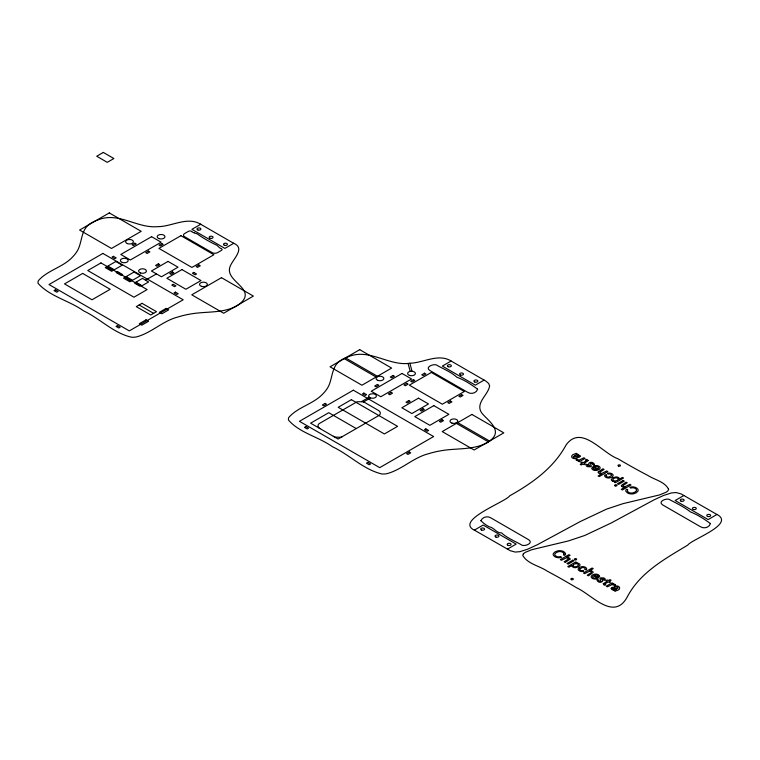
<?xml version="1.0" encoding="UTF-8"?>
<svg xmlns="http://www.w3.org/2000/svg" width="760" height="760" viewBox="0 0 760 760"><rect width="100%" height="100%" fill="white"/><g stroke="black" fill="none" stroke-linecap="round" stroke-linejoin="round"><path stroke-width="1.14" d="M636.433 490.666L634.952 492.147L632.377 493.002A4.132 2.384 0 0 1 628.615 492.328L627.542 491.378A3.249 1.871 0 0 1 627.408 490.532C628.615 489.45 626.411 488.68 625.974 489.943A4.769 2.755 0 0 0 625.917 491.368L627.532 492.955A5.881 3.391 0 0 0 633.327 493.848L636.149 492.841L637.887 491.216A5.643 3.259 0 0 0 637.849 489.24L636.747 488.11A6.583 3.8 0 0 0 635.607 487.483L634.41 487.094A5.054 2.916 0 0 0 631.085 486.989L629.897 487.274L630.553 488.091L632.025 487.806A3.629 2.09 0 0 1 634.153 488.006L634.733 488.205A4.645 2.679 0 0 1 635.559 488.651A4.132 2.384 0 0 1 636.452 490.666M145.549 280.174L156.436 273.894M361.589 401.565L369.189 397.176M363.441 401.992L370.49 397.917M451.136 361.028L442.339 366.101L475.332 385.159L484.13 380.076M474.373 530.119L483.17 525.046L516.163 544.093L507.367 549.176M624.815 487.264L621.243 489.326L622.364 489.972L631.009 484.975L629.888 484.329L625.072 486.694A1.653 0.959 0 0 1 624.159 486.6L623.817 486.466A2.679 1.548 0 0 1 623.333 486.172L623.077 485.849A1.454 0.836 0 0 1 623.058 485.44L627.209 482.78L626.088 482.134L621.347 485.469A2.479 1.425 0 0 0 621.509 486.115L621.994 486.59M683.952 495.444L675.156 500.517L708.149 519.574L716.946 514.491M575.975 563.084L576.878 562.571L575.785 561.934L567.777 566.57L568.879 567.207L571.928 565.45A3.021 1.748 0 0 0 572.907 567.026L573.866 567.492A3.382 1.957 0 0 0 575.329 567.701L578.569 566.856L580.042 565.022A3.249 1.881 0 0 0 579.832 564.395L579.471 563.986A4.266 2.46 0 0 0 578.93 563.597A3.021 1.748 0 0 0 575.966 563.046M589.656 570.722L593.227 568.651L592.106 568.005L583.452 573.002L584.582 573.648L589.389 571.283A1.653 0.959 0 0 1 590.302 571.378L590.653 571.51A2.679 1.548 0 0 1 591.128 571.814L591.394 572.128A1.454 0.836 0 0 1 591.403 572.546L587.252 575.197L588.373 575.842L593.123 572.508A2.479 1.425 0 0 0 592.961 571.862L592.477 571.396A3.049 1.758 0 0 0 589.646 570.665M615.277 584.668L614.08 585.361A4.921 2.841 0 0 0 613.624 585.058L612.484 584.658A1.71 0.988 0 0 0 611.866 584.639L607.401 586.825L606.281 586.178L612.028 582.863L613.13 583.5L612.123 584.079L613.025 583.975M574.817 455.373L576.184 454.908A1.776 1.026 0 0 1 576.831 454.908L578.265 455.411M616.503 589.237L615.135 589.703A1.776 1.026 0 0 1 614.489 589.703L613.149 589.256A1.226 0.712 0 0 1 613.025 588.231M613.054 588.24L613.253 588.145A1.092 0.627 0 0 1 614.108 588.05L616.769 589.086M606.575 475.104L605.131 474.762A3.458 1.995 0 0 0 604.875 476.444L605.359 476.957A4.683 2.708 0 0 0 606.176 477.46L606.86 477.726A3.905 2.261 0 0 0 609.558 477.935L611.79 477.204L613.044 475.931A3.952 2.28 0 0 0 612.494 474.145L612.237 473.955A4.522 2.612 0 0 0 611.372 473.48L611.078 473.375A3.696 2.128 0 0 0 607.563 473.299L608.123 474.126A2.308 1.33 0 0 1 610.119 474.022L610.508 474.164A2.897 1.672 0 0 1 610.907 474.363A2.375 1.368 0 0 1 611.61 475.513L608.855 477.099A2.365 1.368 0 0 1 606.898 476.691A2.736 1.577 0 0 1 606.584 476.482L606.375 476.263M194.094 232.798L197.258 233.928A3.762 2.175 0 0 1 197.78 234.308C203.794 238.535 209.618 241.803 216.305 245.005A3.762 2.175 0 0 1 216.961 245.309L218.918 247.133A6.213 3.591 0 0 0 221.055 248.539A1.947 1.121 0 0 1 221.863 250.012A3.885 2.242 0 0 1 221.198 250.534L217.607 252.605A3.885 2.242 0 0 1 212.107 252.605L184.614 236.73A3.885 2.242 0 0 1 184.614 233.557L188.204 231.486A3.885 2.242 0 0 1 189.107 231.097A1.947 1.121 0 0 1 191.729 231.534M574.55 455.525L577.211 456.56A1.092 0.627 0 0 0 578.065 456.465L578.265 456.37A1.226 0.712 0 0 0 578.246 455.43M594.292 469.433L593.284 468.692A1.89 1.092 0 0 1 593.284 468.008L593.817 467.505L596.961 469.319A2.204 1.273 0 0 1 594.282 469.442M618.459 477.546L617.452 477.128A3.382 1.957 0 0 0 615.989 476.909L612.75 477.755L611.278 479.588A3.249 1.881 0 0 0 611.486 480.225L611.838 480.624A4.266 2.46 0 0 0 612.389 481.013M200.944 224.399C187.378 215.916 171.779 226.85 157.415 226.66C137.037 228.513 118.218 211.327 97.812 220.01A30.913 17.841 0 0 0 91.076 223.202C81.234 228.399 82.308 240.559 78.185 249.327A61.17 35.321 0 0 1 73.055 256.471C63.536 267.245 47.861 269.904 38.465 280.563A10.773 6.222 0 0 0 38.161 283.452C49.961 296.599 69.302 300.599 83.647 310.897C100.026 318.63 113.344 332.966 131.185 337.155A10.773 6.222 0 0 0 136.182 336.984C151.306 333.137 162.688 320.863 177.906 317.015A61.17 35.321 0 0 1 190.285 314.051C205.285 311.258 221.473 313.471 235.534 306.613A30.913 17.841 0 0 0 241.072 302.717C256.177 288.477 224.941 281.38 229.919 266.95C232.313 259.521 246.212 248.292 233.462 243.181M593.579 466.317L597.901 468.815L598.357 468.454A2.394 1.387 0 0 0 598.091 466.916M345.505 357.856L377.938 376.58M457.197 422.341L489.63 441.066M344.071 358.53L376.637 377.33M455.895 423.082L488.461 441.892M356.25 428.564L328.757 412.69L310.612 423.168L338.105 439.042L378.727 415.596A5.605 3.24 0 0 0 379.981 414.476L380.38 413.012L379.724 411.521A7.419 4.284 0 0 0 378.262 410.324L365.028 402.686A7.419 4.284 0 0 0 362.957 401.84L357.837 401.688A5.605 3.24 0 0 0 355.898 402.42L319.618 423.367A5.605 3.24 0 0 0 318.354 424.479L317.955 425.952L318.62 427.443A7.419 4.284 0 0 0 320.074 428.64M139.156 304.978L153.625 313.338M409.877 363.251L412.024 371.26M408.063 363.413L410.2 371.374M194.114 232.769A6.213 3.591 0 0 1 191.662 231.562M333.317 436.278A7.419 4.284 0 0 0 335.378 437.123L340.508 437.266A5.605 3.24 0 0 0 342.437 436.544M615.239 584.639A2.774 1.596 0 0 0 614.944 584.431A2.631 1.52 0 0 0 613.035 583.946M593.56 466.327A3.382 1.947 0 0 0 593.199 466.507L591.736 468.179A3.306 1.909 0 0 0 591.859 468.825L592.942 469.841A3.847 2.223 0 0 0 596.866 470.326L598.376 469.86A5.434 3.135 0 0 0 599.355 469.243L600.039 468.331A3.885 2.242 0 0 0 599.621 466.783L599.174 466.402A4.484 2.593 0 0 0 598.386 465.975L598.12 465.87A3.657 2.109 0 0 0 594.5 465.785L595.973 466.383A2.042 1.178 0 0 1 597.208 466.507L597.559 466.63A3.078 1.776 0 0 1 598.082 466.916M606.366 476.188A2.365 1.368 0 0 1 606.642 474.981M612.436 480.985A3.021 1.748 0 0 0 615.353 481.565L614.441 482.049L615.533 482.676L623.542 478.049L622.431 477.403L619.39 479.161A3.021 1.748 0 0 0 618.412 477.584M624.815 487.312A3.049 1.758 0 0 1 622.041 486.571M489.62 385.918C488.214 395.133 474.905 402.942 481.716 412.955C487.531 420.213 502.464 429.827 491.511 439.479A30.913 17.841 0 0 1 485.972 443.365C471.903 450.233 455.724 448.02 440.714 450.813A61.17 35.321 0 0 0 428.345 453.777C413.117 457.634 401.745 469.898 386.622 473.736A10.773 6.222 0 0 1 381.624 473.917C363.223 469.423 349.419 454.66 332.443 446.709C318.601 436.81 299.849 433.048 288.591 420.213A10.773 6.222 0 0 1 288.904 417.325C298.291 406.666 313.966 404.006 323.494 393.233A61.17 35.321 0 0 0 328.624 386.089C332.738 377.321 331.673 365.161 341.506 359.964A30.913 17.841 0 0 1 348.251 356.763C369.445 347.795 388.93 366.548 410.2 363.213C423.709 362.805 438.596 352.982 451.373 361.161L485.963 381.168L488.68 383.496L489.62 385.918M594.187 464.189L593.721 465.177L592.639 464.474A1.596 0.921 0 0 0 592.658 463.942L590.9 463.115A0.969 0.56 0 0 0 590.339 463.277L591.394 466.193A2.318 1.339 0 0 1 590.52 466.763L587.518 466.659A3.857 2.223 0 0 1 586.245 465.776L586.036 464.901A2.821 1.624 0 0 1 586.425 464.293L587.784 464.654A1.729 0.997 0 0 0 587.508 464.997L588.021 465.899L589.579 466.079A0.978 0.56 0 0 0 589.94 465.842C585.77 462.811 592.838 460.493 594.187 464.189M597.151 580.127C597.844 584.155 605.777 581.951 601.378 578.769A0.978 0.56 0 0 1 601.739 578.531L603.297 578.721L603.811 579.614A1.729 0.997 0 0 1 603.535 579.956L604.894 580.317A2.821 1.624 0 0 0 605.283 579.718L605.074 578.835A3.857 2.223 0 0 0 603.801 577.952L600.789 577.847A2.318 1.339 0 0 0 599.925 578.417L600.98 581.333A0.969 0.56 0 0 1 600.419 581.495L598.652 580.668A1.596 0.921 0 0 1 598.681 580.136L597.597 579.443L597.151 580.127M477.612 389.177C476.529 393.205 470.953 394.573 467.628 392.302L429.856 370.5C424.659 367.184 433.171 363.669 436.392 364.942A2.954 1.71 0 0 1 436.696 365.161C443.64 369.132 451.174 372.001 456.94 377.292C464.379 379.895 471.228 384.531 477.612 389.177M480.909 520.676C482.97 522.861 486.315 525.388 489.354 526.832C494.247 527.592 496.194 533.13 501.562 532.903C507.328 538.194 514.862 541.063 521.806 545.034A2.954 1.71 0 0 0 522.111 545.253C525.331 546.525 533.843 543.02 528.646 539.704L490.875 517.892C487.55 515.688 482.448 516.923 480.909 520.676M710.429 523.583C709.346 527.62 703.769 528.989 700.444 526.718L662.672 504.916C657.476 501.6 665.988 498.085 669.208 499.358A2.954 1.71 0 0 1 669.503 499.576C676.78 503.509 684.209 506.92 690.441 511.936C697.519 514.663 704.283 519.033 710.429 523.583M573.031 565.345L573.021 565.487A2.185 1.264 0 0 0 573.363 566.153L574.104 566.58A2.147 1.235 0 0 0 575.263 566.779L576.964 566.418A4.237 2.441 0 0 0 577.628 566.067L578.417 564.965A2.147 1.244 0 0 0 578.065 564.29L577.325 563.863A2.195 1.264 0 0 0 576.165 563.663L574.237 564.11A4.085 2.356 0 0 0 573.619 564.49L573.031 565.345M618.298 479.132L617.69 480.12A4.085 2.356 0 0 1 617.082 480.5L615.153 480.947A2.195 1.264 0 0 1 613.994 480.748L613.244 480.32A2.147 1.244 0 0 1 612.902 479.645L613.69 478.543A4.237 2.441 0 0 1 614.356 478.192L616.056 477.831A2.147 1.235 0 0 1 617.215 478.03L617.947 478.458A2.185 1.264 0 0 1 618.298 479.132M580.146 456.009L580.117 456.285A2.308 1.339 0 0 1 579.471 456.998L579.072 457.188A2.166 1.244 0 0 1 577.771 457.406C571.748 454.48 571.89 457.862 576.831 458.384A2.745 1.586 0 0 1 575.292 458.736C570.836 458.983 570.047 454.689 575.206 453.853A7.724 4.455 0 0 0 576.08 453.264L577.125 453.938A5.709 3.296 0 0 1 576.602 454.29L576.726 454.356A2.831 1.634 0 0 1 578.103 454.452L580.146 456.009M611.202 588.335L611.667 589.456L613.216 590.168A2.831 1.634 0 0 0 614.593 590.264L614.716 590.32A5.709 3.296 0 0 0 614.184 590.681L615.239 591.346A7.724 4.455 0 0 1 616.113 590.767C621.271 589.922 620.473 585.628 616.028 585.875A2.745 1.586 0 0 0 614.489 586.226C619.409 586.758 619.609 590.083 613.548 587.204A2.166 1.244 0 0 0 612.246 587.423L611.847 587.613A2.308 1.339 0 0 0 611.202 588.335M599.583 576.431L598.12 578.103A3.382 1.947 0 0 1 597.759 578.293L593.417 575.804L592.961 576.165A2.394 1.387 0 0 0 593.227 577.704A3.078 1.776 0 0 0 593.76 577.98L594.111 578.113A2.042 1.178 0 0 0 595.336 578.227L596.809 578.816A3.657 2.109 0 0 1 593.199 578.74L592.933 578.635A4.484 2.593 0 0 1 592.144 578.208L591.688 577.828A3.885 2.242 0 0 1 591.27 576.289L591.964 575.367A5.434 3.135 0 0 1 592.942 574.76L594.443 574.265A3.847 2.223 0 0 1 598.395 574.76L599.459 575.785A3.306 1.909 0 0 1 599.583 576.431M588.088 460.626L584.164 463.391L585.267 464.027L584.25 464.616L582.787 464.208L581.239 464.968L580.212 464.379L582.027 463.334L580.783 462.612L581.799 462.023L583.043 462.745L586.331 460.798L586.017 460.104A3.23 1.871 0 0 0 585.57 459.895L586.711 459.401A4.009 2.308 0 0 1 587.356 459.705L588.088 460.626M603.278 583.746L603.962 584.906A4.009 2.308 0 0 0 604.599 585.209L605.796 584.734A3.23 1.871 0 0 1 605.302 584.506L604.989 583.813L608.275 581.865L609.52 582.587L610.536 581.998L609.292 581.286L611.106 580.231L610.081 579.642L608.532 580.403L607.069 580.003L606.053 580.583L607.154 581.219L603.278 583.746M569.971 559.142L565.231 562.476L564.11 561.83L568.261 559.179A1.454 0.836 0 0 0 568.242 558.761L567.986 558.448A2.679 1.548 0 0 0 567.501 558.144L567.159 558.011A1.653 0.959 0 0 0 566.238 557.916L561.431 560.281L560.31 559.635L568.955 554.639L570.076 555.294L566.504 557.356A3.049 1.758 0 0 1 569.278 558.049L569.81 558.495A2.479 1.425 0 0 1 569.971 559.142M598.234 471.941L598.196 472.102A2.479 1.425 0 0 0 598.357 472.748L598.842 473.224A3.049 1.758 0 0 0 601.673 473.945L598.091 475.959L599.212 476.605L607.857 471.608L606.736 470.962L601.929 473.337A1.653 0.959 0 0 1 601.008 473.233L600.666 473.109A2.679 1.548 0 0 1 600.191 472.805L599.925 472.483A1.454 0.836 0 0 1 599.915 472.074L604.067 469.423L602.936 468.768L598.234 471.941M563.91 554.087C562.704 555.161 564.908 555.931 565.345 554.667A4.769 2.755 0 0 0 565.402 553.242L563.787 551.656A5.881 3.391 0 0 0 557.992 550.772L555.17 551.769L553.422 553.403A5.643 3.259 0 0 0 553.47 555.37L554.572 556.51A6.583 3.8 0 0 0 555.712 557.128L556.909 557.517A5.054 2.916 0 0 0 560.234 557.621L561.422 557.336L560.766 556.519L559.284 556.804A3.629 2.09 0 0 1 557.165 556.614L556.586 556.406A4.645 2.679 0 0 1 555.76 555.959A4.132 2.384 0 0 1 554.866 553.945L556.367 552.463L558.942 551.608A4.132 2.384 0 0 1 562.704 552.283L563.778 553.232A3.249 1.871 0 0 1 563.91 554.087M579.766 568.955L579.718 569.097A2.375 1.368 0 0 0 580.412 570.247A2.897 1.672 0 0 0 580.811 570.447L581.219 570.57A2.308 1.33 0 0 0 583.186 570.484L583.756 571.311A3.696 2.128 0 0 1 580.231 571.235L579.947 571.13A4.522 2.612 0 0 1 579.082 570.665L578.825 570.466A3.952 2.28 0 0 1 578.265 568.679L579.528 567.406L581.761 566.675A3.905 2.261 0 0 1 584.459 566.884L585.143 567.15A4.683 2.708 0 0 1 585.96 567.653L586.435 568.167A3.458 1.995 0 0 1 586.188 569.848L584.744 569.506A2.28 1.311 0 0 0 584.991 568.337L584.734 568.128A2.736 1.577 0 0 0 584.421 567.919A2.365 1.368 0 0 0 582.464 567.511L579.766 568.955M523.336 553.85L522.737 555.389C527.582 563.986 539.258 565.782 547.096 571.064C557.07 576.356 566.865 581.97 576.574 587.746C591.888 594.672 613.89 621.623 627.237 596.98C640.015 572.451 664.99 558.837 687.762 545.091C691.799 539.211 736.601 523.754 716.271 514.102L681.064 493.895L676.096 492.546L671.431 492.945L663.594 495.453L654.094 499.814L611.202 522.994L584.753 535.477L568.347 540.949L531.819 549.689L525.16 552.396L523.336 553.85M668.582 489.221L667.983 490.76L666.159 492.223L659.5 494.931L622.972 503.661L606.565 509.133L580.117 521.616L537.225 544.797L527.725 549.157L519.887 551.665L515.223 552.073L510.255 550.715L475.048 530.518C453.425 520.752 506.065 501.818 509.713 495.805C532.123 483.255 553.745 467.951 566.153 444.837C581.486 424.013 602.177 453.207 617.928 458.755C627.712 464.512 637.573 470.126 647.663 475.332C654.493 479.807 664.686 481.526 668.582 489.221M598.034 576.602L597.503 577.106L594.358 575.301A2.204 1.273 0 0 1 597.037 575.168L598.034 575.918A1.89 1.092 0 0 1 598.034 576.602M103.322 152.437L96.719 156.246L107.274 162.336L113.876 158.526L103.322 152.437M109.297 212.914L79.6 230.052L111.492 248.463L141.189 231.325L109.297 212.914M102.894 253.431L49.011 284.544L129.295 330.894L183.179 299.782L102.894 253.431M82.659 273.429L64.514 283.908L92.007 299.782L110.162 289.303L82.659 273.429M134.805 243.19L132.059 244.786L133.427 245.575L136.182 243.988L134.805 243.19M100.956 262.912L87.761 270.531L133.95 297.198L147.145 289.579L100.956 262.912M55.395 289.816L54.017 290.615L56.772 292.201L58.14 291.403L55.395 289.816M113.411 256.329L112.034 257.117L114.779 258.704L116.156 257.916L113.411 256.329M151.572 236.683L120.783 254.467L130.35 259.986L161.148 242.212L151.572 236.683M115.834 261.497L105.269 267.596L111.653 271.282L122.208 265.183L115.834 261.497M108.385 266.351L106.913 267.197L112.005 270.142L113.477 269.287L108.385 266.351M148.494 251.104L145.749 252.69L147.126 253.479L149.872 251.892L148.494 251.104M161.785 243.561L159.03 245.148L160.407 245.945L163.153 244.359L161.785 243.561M117.62 271.681L116.147 272.536L121.239 275.481L122.711 274.626L117.62 271.681M180.909 235.695L158.916 248.397L191.909 267.444L213.902 254.742L180.909 235.695M200.707 224.266L191.909 229.349L224.903 248.397L233.7 243.314L200.707 224.266M134.064 272.023L123.509 278.122L129.884 281.808L140.439 275.709L134.064 272.023M126.863 277.02L125.381 277.865L130.482 280.81L131.955 279.955L126.863 277.02M158.365 263.824L155.61 265.411L156.987 266.209L159.733 264.623L158.365 263.824M168.036 261.411L151.43 270.997L161.443 276.783L178.049 267.188L168.036 261.411M142.471 278.397L135.65 282.34L141.806 285.893L148.627 281.951L142.471 278.397M136.097 282.349L134.625 283.204L139.716 286.14L141.189 285.294L136.097 282.349M172.491 271.985L169.746 273.572L171.123 274.37L173.869 272.783L172.491 271.985M181.934 269.572L166.868 278.264L185.896 289.256L200.963 280.554L181.934 269.572M198.901 264.993L196.147 266.579L197.524 267.377L200.269 265.781L198.901 264.993M173.185 284.297L171.807 285.095L174.562 286.681L175.93 285.883L173.185 284.297M193.762 272.422L192.384 273.21L195.139 274.806L196.507 274.008L193.762 272.422M142.025 303.326L136.287 306.641L150.755 314.991L156.493 311.676L142.025 303.326M117.41 325.622L116.033 326.41L118.778 327.997L120.156 327.209L117.41 325.622M175.417 292.125L174.049 292.923L176.795 294.51L178.173 293.712L175.417 292.125M146.043 319.817L139.289 323.712L141.825 325.175L148.58 321.28L146.043 319.817M166.126 308.408L159.362 312.312L161.899 313.776L168.663 309.871L166.126 308.408M221.473 277.675L191.776 294.823L223.668 313.234L253.365 296.087L221.473 277.675M359.727 349.666L330.04 366.814L361.931 385.225L391.628 368.087L359.727 349.666M325.09 403.408L322.344 404.994L323.712 405.792L326.467 404.206L325.09 403.408M353.334 390.193L299.44 421.306L379.724 467.656L433.618 436.544L353.334 390.193M377.445 384.455L374.699 386.042L376.077 386.84L378.822 385.253L377.445 384.455M393.034 375.459L390.288 377.045L391.656 377.834L394.411 376.248L393.034 375.459M351.386 399.674L338.19 407.293L384.38 433.96L397.584 426.341L351.386 399.674M305.834 426.578L304.456 427.376L307.202 428.963L308.579 428.165L305.834 426.578M363.841 393.081L362.472 393.88L365.218 395.466L366.595 394.668L363.841 393.081M402.012 373.445L371.222 391.229L380.788 396.748L411.578 378.974L402.012 373.445M391.144 392.359L388.388 393.946L389.766 394.744L392.512 393.158L391.144 392.359M406.724 383.363L403.978 384.949L405.356 385.738L408.101 384.151L406.724 383.363M413.421 379.63L410.666 381.216L412.043 382.014L414.789 380.427L413.421 379.63M424.526 373.217L421.772 374.803L423.149 375.601L425.904 374.015L424.526 373.217M431.347 372.457L409.345 385.159L442.339 404.206L464.341 391.505L431.347 372.457M408.794 400.587L406.049 402.173L407.426 402.971L410.172 401.384L408.794 400.587M418.475 398.173L401.869 407.759L411.873 413.544L428.488 403.949L418.475 398.173M422.93 408.747L420.175 410.334L421.553 411.131L424.308 409.535L422.93 408.747M433.817 405.631L414.789 416.623L429.856 425.315L448.884 414.333L433.817 405.631M450.537 401.062L447.783 402.648L449.16 403.446L451.905 401.85L450.537 401.062M461.643 394.649L458.897 396.235L460.265 397.024L463.02 395.438L461.643 394.649M367.84 462.384L366.462 463.173L369.217 464.759L370.595 463.97L367.84 462.384M425.856 428.887L424.479 429.685L427.234 431.272L428.602 430.474L425.856 428.887M442.12 419.824L439.375 421.41L440.743 422.209L443.498 420.622L442.12 419.824M471.912 414.438L442.215 431.575L474.107 449.996L503.804 432.849L471.912 414.438M409.345 452.058L406.6 453.644L407.968 454.433L410.723 452.846L409.345 452.058M577.239 459.258L576.042 459.942A2.774 1.596 0 0 0 576.375 460.18A2.631 1.52 0 0 0 578.284 460.664L579.196 460.541L578.189 461.12L579.291 461.748L585.038 458.432L583.917 457.786L579.452 459.971A1.71 0.988 0 0 1 578.825 459.952L577.695 459.562A4.921 2.841 0 0 1 577.239 459.258M623.19 480.462L617.443 483.778L618.554 484.414L624.302 481.099L623.19 480.462M572.764 560.196L567.017 563.511L568.128 564.148L573.876 560.832L572.764 560.196M409.573 375.43A3.885 2.242 0 0 0 415.406 373.483A3.885 2.242 0 0 0 409.573 371.535A3.885 2.242 0 0 0 409.573 375.43M474.743 382.005A1.947 1.121 0 0 0 477.822 381.206A1.947 1.121 0 0 0 475.095 380.066A1.947 1.121 0 0 0 474.743 382.005M460.56 375.05A1.947 1.121 0 0 0 463.476 374.072A1.947 1.121 0 0 0 460.56 373.103A1.947 1.121 0 0 0 460.56 375.05M448.238 366.7A1.947 1.121 0 0 0 451.316 365.902A1.947 1.121 0 0 0 448.59 364.762A1.947 1.121 0 0 0 448.238 366.7M377.682 380.313A3.885 2.242 0 0 0 383.828 378.727A3.885 2.242 0 0 0 378.375 376.447A3.885 2.242 0 0 0 377.682 380.313M451.934 423.111A3.885 2.242 0 0 0 457.767 421.173A3.885 2.242 0 0 0 451.934 419.226A3.885 2.242 0 0 0 451.934 423.111M158.906 238.583A3.885 2.242 0 0 0 164.958 236.882A3.885 2.242 0 0 0 159.381 234.707A3.885 2.242 0 0 0 158.906 238.583M140.571 272.983A3.885 2.242 0 0 0 146.405 271.044A3.885 2.242 0 0 0 140.571 269.097A3.885 2.242 0 0 0 140.571 272.983M122.341 262.456A3.885 2.242 0 0 0 128.174 260.519A3.885 2.242 0 0 0 122.341 258.571A3.885 2.242 0 0 0 122.341 262.456M224.361 245.262A1.947 1.121 0 0 0 227.392 244.406A1.947 1.121 0 0 0 224.599 243.323A1.947 1.121 0 0 0 224.361 245.262M210.007 238.241A1.947 1.121 0 0 0 213.037 237.395A1.947 1.121 0 0 0 210.244 236.303A1.947 1.121 0 0 0 210.007 238.241M197.97 230.005A1.947 1.121 0 0 0 200.887 229.026A1.947 1.121 0 0 0 197.97 228.057A1.947 1.121 0 0 0 197.97 230.005M127.348 243.59A3.885 2.242 0 0 0 133.409 241.898A3.885 2.242 0 0 0 127.823 239.714A3.885 2.242 0 0 0 127.348 243.59M201.495 286.349A3.885 2.242 0 0 0 207.328 284.411A3.885 2.242 0 0 0 201.495 282.463A3.885 2.242 0 0 0 201.495 286.349M370.566 397.945A3.885 2.242 0 0 0 376.399 395.998A3.885 2.242 0 0 0 370.566 394.06A3.885 2.242 0 0 0 370.566 397.945M574.836 559.797A1.14 0.655 0 0 0 576.64 559.322A1.14 0.655 0 0 0 575.025 558.657A1.14 0.655 0 0 0 574.836 559.797M571.482 579.681A1.226 0.703 0 0 0 573.325 579.072A1.226 0.703 0 0 0 571.482 578.455A1.226 0.703 0 0 0 571.482 579.681M707.731 516.477A1.947 1.121 0 0 0 710.647 515.508A1.947 1.121 0 0 0 707.731 514.529A1.947 1.121 0 0 0 707.731 516.477M693.376 509.466A1.947 1.121 0 0 0 696.293 508.487A1.947 1.121 0 0 0 693.376 507.519A1.947 1.121 0 0 0 693.376 509.466M681.055 501.115A1.947 1.121 0 0 0 684.133 500.317A1.947 1.121 0 0 0 681.406 499.178A1.947 1.121 0 0 0 681.055 501.115M615.153 485.897A1.14 0.655 0 0 0 616.958 485.421A1.14 0.655 0 0 0 615.343 484.756A1.14 0.655 0 0 0 615.153 485.897M618.535 466.127A1.226 0.703 0 0 0 620.445 465.595A1.226 0.703 0 0 0 618.688 464.911A1.226 0.703 0 0 0 618.535 466.127M481.65 530.081A1.947 1.121 0 0 0 484.566 529.112A1.947 1.121 0 0 0 481.65 528.133A1.947 1.121 0 0 0 481.65 530.081M495.995 537.092A1.947 1.121 0 0 0 498.911 536.123A1.947 1.121 0 0 0 495.995 535.154A1.947 1.121 0 0 0 495.995 537.092M508.155 545.385A1.947 1.121 0 0 0 511.072 544.407A1.947 1.121 0 0 0 508.155 543.438A1.947 1.121 0 0 0 508.155 545.385"/></g></svg>
